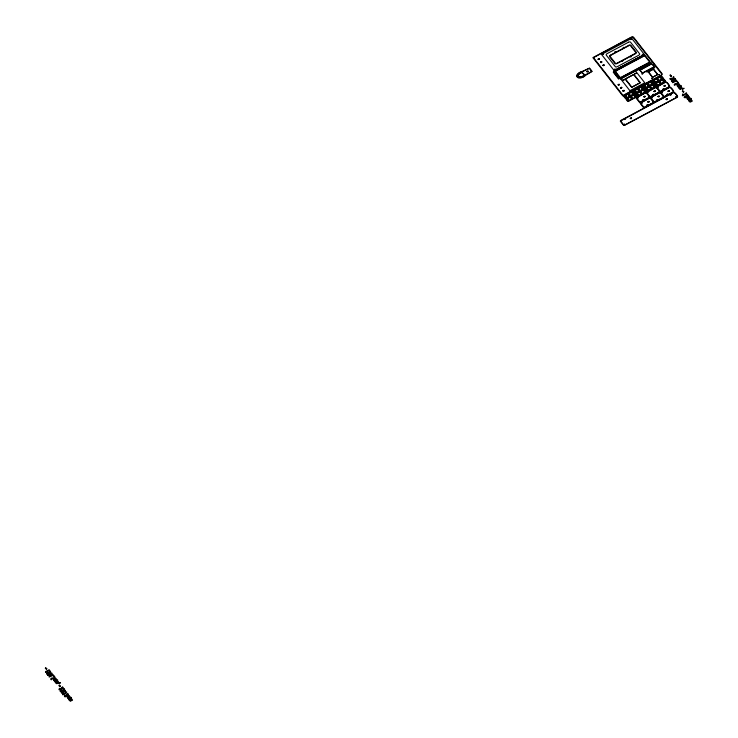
<?xml version="1.0" encoding="UTF-8"?>
<svg xmlns="http://www.w3.org/2000/svg" width="738" height="738" viewBox="0 0 738 738"><rect width="100%" height="100%" fill="white"/><g stroke="black" fill="none" stroke-linecap="round" stroke-linejoin="round"><path stroke-width="1.11" d="M585.741 74.603L585.142 75.405A4.751 2.657 -23.4 0 1 580.981 77.619L578.85 77.647A4.751 2.657 -23.4 0 1 577.171 75.507L578.085 73.92A4.751 2.657 -23.4 0 1 582.245 71.697L589.339 68.376L591.728 71.438L585.714 74.639M614.117 70.544L644.32 54.446M620.695 78.957L650.898 62.85L650.473 62.315L620.28 78.422L629.892 90.719L644.763 82.794L635.556 71.032M680.888 85.968L677.613 86.789L677.069 85.239C674.91 84.529 682.798 82.352 677.641 85.728C681.866 83.542 678.508 85.423 678.25 86.586C682.604 83.32 681.312 87.887 679.532 88.145C683.748 85.959 680.399 87.84 680.132 89.003C682.751 86.844 683.508 88.542 680.15 89.326L678.868 88.385L678.96 87.656C677.124 87.674 680.777 86.687 680.814 86.014M690.786 98.634L688.203 99.63L686.93 98.698L687.013 97.96C684.827 97.416 692.816 94.971 687.595 98.449C691.81 96.263 688.453 98.145 688.194 99.307C692.53 96.051 691.238 100.617 689.486 100.866C693.702 98.68 690.344 100.562 690.085 101.724C692.705 99.575 693.462 101.263 690.095 102.047L688.812 101.115L688.905 100.377C687.096 100.423 690.74 99.409 690.833 98.689M70.968 697.788C70.986 698.425 67.287 699.523 69.123 699.43L69.031 700.159L70.313 701.1C73.671 700.316 72.914 698.618 70.294 700.777C70.562 699.615 73.911 697.733 69.695 699.919C71.448 699.661 72.748 695.104 68.413 698.36C68.671 697.198 72.029 695.316 67.804 697.502C72.951 694.024 65.018 696.46 67.232 697.013L67.776 698.563L71.051 697.742M652.457 81.466L652.327 81.355A1.199 0.673 -23.4 0 0 651.276 81.374L643.324 85.608A1.199 0.673 -23.4 0 0 642.881 86.392L644.283 88.191A1.199 0.673 -23.4 0 0 645.335 88.173L653.287 83.938A1.199 0.673 -23.4 0 0 653.73 83.154L652.392 81.318A1.199 0.673 -23.4 0 1 652.835 80.534L660.787 76.3A1.199 0.673 -23.4 0 1 661.838 76.282L663.241 78.08A1.199 0.673 -23.4 0 1 662.798 78.865L654.846 83.108A1.199 0.673 -23.4 0 1 653.794 83.117L653.665 83.016M654.726 84.372L654.597 84.261A1.199 0.673 -23.4 0 0 653.545 84.27L645.593 88.514A1.199 0.673 -23.4 0 0 645.15 89.298L646.553 91.097A1.199 0.673 -23.4 0 0 647.604 91.078L655.556 86.844A1.199 0.673 -23.4 0 0 655.999 86.06L654.661 84.224A1.199 0.673 -23.4 0 1 655.104 83.44L663.056 79.206A1.199 0.673 -23.4 0 1 664.108 79.187L665.51 80.986A1.199 0.673 -23.4 0 1 665.067 81.77L657.115 86.005A1.199 0.673 -23.4 0 1 656.064 86.023L655.934 85.912M656.433 87.573L656.368 87.425A1.199 0.673 -23.4 0 1 656.82 86.641L665.362 82.084A1.199 0.673 -23.4 0 1 666.414 82.075L669.606 86.162A1.199 0.673 -23.4 0 1 669.163 86.946L660.621 91.503A1.199 0.673 -23.4 0 1 659.569 91.521L656.359 87.471A1.199 0.673 -23.4 0 0 655.316 87.481L646.765 92.038A1.199 0.673 -23.4 0 0 646.322 92.822L646.387 92.96M660.464 92.785L660.399 92.647A1.199 0.673 -23.4 0 1 660.842 91.863L669.394 87.305A1.199 0.673 -23.4 0 1 670.445 87.287L673.637 91.374A1.199 0.673 -23.4 0 1 673.194 92.158L664.643 96.715A1.199 0.673 -23.4 0 1 663.591 96.733L660.39 92.684A1.199 0.673 -23.4 0 0 659.338 92.693L650.796 97.25A1.199 0.673 -23.4 0 0 650.344 98.034L653.481 102.139A1.199 0.673 -23.4 0 1 653.038 102.923L644.486 107.48A1.199 0.673 -23.4 0 1 643.435 107.49L640.243 103.403A1.199 0.673 -23.4 0 1 640.685 102.619L649.237 98.062A1.199 0.673 -23.4 0 1 650.289 98.043L650.418 98.154M642.946 86.53L642.816 86.429A1.199 0.673 -23.4 0 0 641.765 86.438L633.813 90.682A1.199 0.673 -23.4 0 0 633.361 91.466L634.772 93.265A1.199 0.673 -23.4 0 0 635.824 93.246L643.776 89.012A1.199 0.673 -23.4 0 0 644.219 88.228L644.154 88.08M645.215 89.436L645.086 89.335A1.199 0.673 -23.4 0 0 644.034 89.344L636.082 93.588A1.199 0.673 -23.4 0 0 635.639 94.372L637.042 96.161A1.199 0.673 -23.4 0 0 638.093 96.152L646.045 91.909A1.199 0.673 -23.4 0 0 646.488 91.125L646.423 90.986M653.416 102.019L653.545 102.13A1.199 0.673 -23.4 0 0 654.597 102.112L663.139 97.554A1.199 0.673 -23.4 0 0 663.591 96.77L663.527 96.632M633.435 91.604L633.305 91.503A1.199 0.673 -23.4 0 0 632.254 91.512L624.302 95.755A1.199 0.673 -23.4 0 0 623.85 96.54L625.261 98.329A1.199 0.673 -23.4 0 0 626.304 98.32L634.256 94.077A1.199 0.673 -23.4 0 0 634.708 93.292L634.643 93.154M635.704 94.51L635.575 94.399A1.199 0.673 -23.4 0 0 634.523 94.418L626.571 98.652A1.199 0.673 -23.4 0 0 626.119 99.445L627.531 101.235A1.199 0.673 -23.4 0 0 628.582 101.226L636.534 96.982A1.199 0.673 -23.4 0 0 636.977 96.198L636.912 96.06M674.403 92.425L677.604 96.512A1.199 0.673 -23.4 0 1 677.152 97.296L624.616 125.303A1.199 0.673 -23.4 0 1 623.564 125.322L620.363 121.235A1.199 0.673 -23.4 0 1 620.815 120.451L673.351 92.434A1.199 0.673 -23.4 0 1 674.403 92.425M659.495 91.42L659.56 91.558A1.199 0.673 -23.4 0 1 659.117 92.342L650.565 96.899A1.199 0.673 -23.4 0 1 649.514 96.909L646.257 92.831A1.199 0.673 -23.4 0 0 645.206 92.85L636.663 97.407A1.199 0.673 -23.4 0 0 636.211 98.191L639.412 102.278A1.199 0.673 -23.4 0 0 640.455 102.259L649.006 97.702A1.199 0.673 -23.4 0 0 649.458 96.918L649.385 96.779M624.265 119.528L625.058 119.307L624.265 119.528M53.505 676.22L54.178 676.036L53.505 676.22M67.103 693.6L67.767 693.416L67.103 693.6M676.94 81.826L677.604 81.641L676.94 81.826M686.884 94.547L687.548 94.363L686.884 94.547M654.08 67.49L654.874 67.269L654.108 67.416M602.845 65.368C604.487 66.835 604.69 63.191 602.845 65.368M603.167 65.304L604.108 65.045L603.195 65.221M602.715 54.492L603.509 54.271L602.715 54.492M614.634 52.232L615.427 52.011L614.634 52.232M641.995 73.929L642.798 73.708L641.995 73.929M646.765 71.817L647.558 71.604L646.765 71.817M651.783 78.237L652.577 78.025L651.783 78.237M670.27 78.708L670.63 79.289L671.857 78.062L673.305 78.191L673.859 77.305L673.176 76.909L673.905 76.964L673.176 78.588L670.519 79.667L669.956 78.92L670.556 78.348L670.27 78.708M642.826 99.907L643.628 99.695L642.863 99.842M646.857 105.128L647.65 104.907L646.857 105.128M652.936 94.547L653.73 94.326L652.936 94.547M656.968 99.759L657.761 99.547L656.968 99.759M662.992 89.15L663.785 88.938L662.992 89.15M667.014 94.363L667.807 94.15L667.014 94.363M670.307 94.99L671.1 94.768L670.307 94.99M634.781 73.699L636.11 73.348L634.781 73.699M635.095 73.643L635.796 73.459L635.095 73.643M642.337 54.538L643.13 54.326L642.337 54.538M630.261 118.458C631.839 119.962 632.152 116.3 630.261 118.458M630.584 118.403L631.525 118.154L630.584 118.403M643.813 96.752C645.399 98.246 645.713 94.584 643.813 96.752M644.136 96.687L645.086 96.447L644.136 96.687M647.844 101.964C649.431 103.468 649.735 99.796 647.844 101.964M648.167 101.909L649.108 101.659L648.167 101.909M653.923 91.383C655.51 92.887 655.814 89.224 653.923 91.383M654.246 91.328L655.187 91.078L654.246 91.328M657.955 96.595C659.532 98.099 659.846 94.436 657.955 96.595M658.278 96.54L659.219 96.3L658.278 96.54M663.979 85.986C665.556 87.49 665.87 83.828 663.979 85.986M664.292 85.931L665.242 85.682L664.292 85.931M668.001 91.208C669.587 92.702 669.901 89.04 668.001 91.208M668.324 91.143L669.274 90.903L668.36 91.06M586.756 71.632C588.361 73.163 588.684 69.427 586.756 71.632M587.07 71.577L588.048 71.318L587.07 71.577M673.001 79.593L673.766 80.147L675.242 78.957L673.001 79.593M46.789 668.683C45.664 670.648 47.001 668.563 45.322 668.397L45.461 667.899C46.559 666.765 45.064 668.785 46.789 668.683M60.378 686.063C59.252 688.028 60.599 685.943 58.911 685.777L59.049 685.288C60.147 684.144 58.653 686.165 60.378 686.063M671.432 75.839C670.307 77.804 671.645 75.728 669.966 75.562L670.104 75.064C671.202 73.92 669.707 75.949 671.432 75.839M683.812 91.669C682.761 93.698 683.978 91.503 682.346 91.392L682.484 90.894C683.572 89.75 682.087 91.78 683.812 91.669M59.335 688.812L59.76 689.476L60.525 689.237L62.518 686.829L63.459 688.037L62.767 688.646L62.296 687.382L61.282 688.978L59.593 689.892L58.948 689.643L59.732 688.406L59.335 688.812M622.89 80.036L624.228 79.695L622.89 80.036M623.213 79.981L623.905 79.796L623.213 79.981M653.379 68.283L654.172 68.081L653.416 68.21M598.075 59.224C599.57 60.774 600.022 57.084 598.075 59.224M598.389 59.178L599.33 58.948L598.389 59.178M675.408 78.846L674.504 80.239L673.453 80.562L672.752 79.787L671.663 81.65L671.617 80.47L673.074 79.086L675.408 78.846M618.084 84.815C619.569 86.374 620.049 82.674 618.084 84.815M618.398 84.759L619.339 84.538L618.398 84.759M620.474 87.868C621.95 89.436 622.448 85.728 620.474 87.868M620.787 87.822L621.728 87.601L620.787 87.822M625.114 79.031L631.627 87.361L640.344 82.721L633.905 74.409L625.132 78.966M625.427 78.975L631.82 87.149L640.021 82.776L633.674 74.612L625.427 78.975M620.686 120.977L623.73 125.045L624.569 125.119L676.783 97.296C678.646 96.226 674.855 91.844 673.204 92.711L620.713 120.912M624.173 96.281L626.156 98.163L634.385 93.412L632.411 91.669L624.173 96.281M626.442 99.187L628.425 101.069L636.663 96.318L634.68 94.575L626.47 99.123M633.684 91.217L635.667 93.099L643.905 88.348L641.922 86.595L633.684 91.217M635.953 94.113L637.936 95.995L646.174 91.244L644.191 89.501L635.981 94.049M636.534 97.933L640.003 102.158L648.637 97.711C650.446 96.715 646.783 92.213 645.049 93.126L636.553 97.868M640.566 103.154L644.025 107.37L652.669 102.923C654.468 101.936 650.824 97.425 649.08 98.338L640.566 103.154M643.195 86.143L645.178 88.025L653.416 83.274L651.433 81.521L643.195 86.143M645.473 89.049L647.447 90.931L655.685 86.18L653.702 84.427L645.492 88.975M648.176 71.881L652.475 77.389L657.816 74.538L653.508 69.04L648.185 71.826M648.49 71.826L652.641 77.158L657.484 74.63L653.342 69.261L648.499 71.789M646.636 92.573L650.104 96.789L658.748 92.342C660.593 91.281 656.857 86.872 655.159 87.757L646.636 92.573M650.667 97.785L654.136 102.01L662.779 97.554C664.624 96.493 660.888 92.093 659.191 92.97L650.667 97.785M652.715 81.069L654.689 82.951L662.927 78.2L660.944 76.448L652.715 81.069M654.984 83.975L656.958 85.857L665.196 81.106L663.213 79.353L655.003 83.901M656.691 87.176L660.159 91.392L668.794 86.946C670.648 85.885 666.894 81.484 665.215 82.361L656.691 87.176M660.722 92.388L664.191 96.613L672.825 92.167C674.67 91.097 670.925 86.697 669.237 87.582L660.741 92.324M637.235 98.117L638.019 97.933L637.235 98.117M641.267 103.329L642.051 103.145L641.267 103.329M647.337 92.748L648.13 92.564L647.374 92.674M651.368 97.969L652.161 97.785L651.368 97.969M657.392 87.352L658.185 87.176L657.392 87.352M661.423 92.573L662.207 92.388L661.423 92.573M675.916 96.752L676.709 96.567L675.916 96.752M630.658 39.575L631.442 39.391L630.695 39.501M50.433 671.663L49.741 672.65L47.702 672.447L46.485 673.573C46.632 675.03 48.145 674.098 46.983 673.342L49.049 673.259L50.544 672.198C51.18 670.667 48.625 671.303 50.433 671.663M54.686 677.097L53.985 678.084L51.918 677.908L50.737 679.006C50.885 680.464 52.398 679.532 51.226 678.775L53.302 678.692L54.796 677.632C55.433 676.1 52.878 676.737 54.686 677.097M64.022 689.052L63.33 690.039L61.263 689.855L60.082 690.962C60.23 692.419 61.734 691.478 60.571 690.722L62.638 690.639L64.141 689.578C64.769 688.047 62.213 688.692 64.022 689.052M65.239 690.602L64.547 691.589L62.509 691.377L61.291 692.512C61.466 693.932 62.905 693.083 61.789 692.281L63.855 692.189L65.35 691.137C65.986 689.606 63.431 690.242 65.239 690.602M678.111 82.711L677.419 83.698L675.381 83.486L674.172 84.621C674.347 86.042 675.777 85.193 674.661 84.39L676.728 84.298L678.231 83.246C678.859 81.715 676.303 82.352 678.111 82.711M45.618 671.562L45.516 672.429L49.806 670.574L49.132 669.717L45.618 671.562M49.261 676.22L49.16 677.087L53.45 675.233L52.776 674.375L49.261 676.22M672.687 81.835L672.586 82.702L676.875 80.839L676.211 79.99L672.687 81.835M622.863 90.903C624.247 92.527 624.911 88.8 622.863 90.903M623.186 90.866L624.127 90.663L623.186 90.866M639.745 70.276L642.429 73.228L653.434 67.426C655.113 66.512 652.318 63.228 650.842 64.114L639.763 70.211M640.058 70.221L642.466 73.016L653.296 67.278C654.578 66.531 652.088 63.689 650.944 64.271L640.067 70.184M658.407 74.676L659.2 74.529L658.407 74.676M630.437 56.761L631.221 56.623L630.437 56.761M614.413 69.39L615.188 69.197L614.413 69.39M638.831 69.806L639.606 69.676L638.877 69.732M623.942 124.427L624.717 124.242L623.942 124.427M64.723 695.657L64.427 696.626L65.562 696.792L68.034 695.556L68.533 694.421L67.619 694.209L64.723 695.657M684.513 96.604L684.209 97.573L685.344 97.739L687.816 96.503L688.314 95.368L687.401 95.156L684.513 96.604M49.741 674.541L49.086 675.482L47.822 675.408L48.284 674.311L49.714 674.098L50.498 673.102L51.946 673.185L51.411 674.329L49.741 674.541M621.82 61.346L622.595 61.171L621.82 61.346M628.527 94.953C629.569 96.733 630.796 92.951 628.527 94.953M628.831 94.934L629.754 94.815L628.831 94.934M630.796 97.859C631.839 99.639 633.066 95.848 630.796 97.859M631.101 97.84L632.023 97.711L631.165 97.757M638.038 89.879C639.08 91.669 640.307 87.877 638.038 89.879M638.342 89.87L639.265 89.741L638.407 89.778M640.316 92.785C641.359 94.575 642.577 90.783 640.316 92.785M640.612 92.767L641.543 92.647L640.612 92.767M647.558 84.805C648.591 86.595 649.818 82.804 647.558 84.805M647.853 84.796L648.785 84.667L647.853 84.796M649.827 87.711C650.87 89.501 652.097 85.709 649.827 87.711M650.132 87.702L651.054 87.573L650.132 87.702M657.069 79.741C658.111 81.521 659.338 77.73 657.069 79.741M657.374 79.722L658.296 79.593L657.429 79.639M659.338 82.638C660.381 84.427 661.608 80.636 659.338 82.638M659.643 82.628L660.565 82.499L659.643 82.628M623.269 47.573L624.044 47.407L623.269 47.573M600.501 62.195C601.516 63.985 602.78 60.193 600.501 62.195M600.797 62.177L601.719 61.983L600.797 62.177M650.916 63.348L651.691 63.247L650.962 63.274M53.634 679.624L53.551 680.362L54.824 681.303C61.688 678.314 52.878 682.53 55.525 682.041L55.433 682.779L56.715 683.72C60.082 682.927 59.326 681.239 56.706 683.388C56.964 682.235 60.322 680.353 56.106 682.539C57.785 682.336 59.243 677.659 54.815 680.98C55.073 679.818 58.431 677.936 54.215 680.122C59.381 676.635 51.457 679.08 53.634 679.624M666.082 99.279C667.051 101.097 668.388 97.296 666.082 99.279M666.377 99.27L667.3 99.077L666.377 99.27M577.19 74.722L576.848 75.571A5.092 2.851 -23.4 0 0 578.647 77.868L580.935 77.831A5.092 2.851 -23.4 0 0 585.4 75.46L592.144 71.429L589.514 68.062L582.291 71.485A5.092 2.851 -23.4 0 0 577.826 73.865L577.19 74.722M60.488 682.678L59.095 683.563L60.488 682.678M683.923 88.292L682.521 89.178L683.923 88.292M68.376 694.523L66.835 695.897L64.575 696.534L66.236 695.076L68.376 694.523M688.167 95.479L686.617 96.853L684.366 97.481L686.017 96.032L688.167 95.479M49.547 674.514L47.952 675.27L49.547 674.514M50.166 673.702L49.898 674.117L50.811 674.181L51.789 673.296L50.166 673.702M63.108 693.139L63.431 694.44C72.389 686.829 60.018 699.144 63.108 693.139M682.899 94.095L683.222 95.386C692.179 87.776 679.799 100.1 682.899 94.095M584.312 74.935L584.127 75.193A3.386 1.891 -23.4 0 1 578.647 76.235A3.386 1.891 -23.4 0 1 582.061 72.555L584.312 74.935M584.671 74.852L584.376 75.239A3.727 2.085 -23.4 0 1 578.352 76.401A3.727 2.085 -23.4 0 1 582.107 72.333L584.671 74.852M610.686 55.35L610.547 55.433A1.153 0.646 -23.4 0 0 610.022 56.346L615.51 63.357A1.153 0.646 -23.4 0 0 616.728 63.348L635.298 53.44A1.153 0.646 -23.4 0 0 635.824 52.527L630.335 45.516A1.153 0.646 -23.4 0 0 629.117 45.535L610.686 55.35M616.396 70.737L616.248 70.82A1.19 0.664 -23.4 0 0 615.713 71.761L620.012 77.25A1.19 0.664 -23.4 0 0 621.267 77.232L648.767 62.573A1.19 0.664 -23.4 0 0 649.302 61.632L645.003 56.143A1.19 0.664 -23.4 0 0 643.748 56.162L616.396 70.737M661.119 75.47L622.798 95.912L592.872 57.638L631.202 37.214A2.205 1.236 -23.4 0 1 633.536 37.177L662.115 73.726A2.205 1.236 -23.4 0 1 661.119 75.47M631.128 37.564L593.49 57.629L623.066 95.451L660.695 75.387A1.697 0.95 -23.4 0 0 661.58 73.828L633.213 37.537A1.697 0.95 -23.4 0 0 631.128 37.564M631.728 38.33L601.525 54.437L614.542 71.079L644.744 54.981L631.728 38.33M628.462 42.241L607.18 53.588A1.697 0.95 -23.4 0 0 606.285 55.138L615.298 66.669A1.697 0.95 -23.4 0 0 617.383 66.641L638.665 55.295A1.697 0.95 -23.4 0 0 639.56 53.736L630.547 42.214A1.697 0.95 -23.4 0 0 628.462 42.241M628.794 45.35L610.483 55.119A1.697 0.95 -23.4 0 0 609.588 56.669L614.966 63.551A1.697 0.95 -23.4 0 0 617.051 63.523L635.363 53.763A1.697 0.95 -23.4 0 0 636.257 52.204L630.879 45.322A1.697 0.95 -23.4 0 0 628.794 45.35M644.145 54.76L614.542 70.544L644.145 54.76M614.274 71.549L613.232 72.103L618.61 78.984L619.652 78.422L614.274 71.549M643.435 56.005L616.202 70.516A1.697 0.95 -23.4 0 0 615.317 72.075L619.496 77.425A1.697 0.95 -23.4 0 0 621.58 77.398L648.813 62.878A1.697 0.95 -23.4 0 0 649.698 61.319L645.519 55.968A1.697 0.95 -23.4 0 0 643.435 56.005M614.099 71.863L613.647 72.093L618.785 78.671L619.237 78.431L614.099 71.863M650.298 62.629L620.695 78.412L650.298 62.629M625.713 95.737L624.671 96.291L625.861 97.822L626.903 97.268L625.713 95.737M632.697 92.01L631.654 92.564L632.853 94.095L633.887 93.541L632.697 92.01M635.224 90.663L634.182 91.217L635.381 92.748L636.414 92.195L635.224 90.663M642.208 86.936L641.165 87.499L642.364 89.021L643.407 88.468L642.208 86.936M644.735 85.59L643.693 86.152L644.892 87.674L645.925 87.121L644.735 85.59M651.719 81.872L650.676 82.425L651.875 83.957L652.918 83.394L651.719 81.872M654.246 80.525L653.204 81.079L654.403 82.61L655.445 82.047L654.246 80.525M661.23 76.798L660.196 77.352L661.386 78.883L662.429 78.329L661.23 76.798M625.529 96.051L625.086 96.281L626.488 97.268L625.529 96.051M632.521 92.324L632.069 92.564L633.472 93.551L632.521 92.324M635.049 90.977L634.597 91.217L635.999 92.195L635.049 90.977M642.032 87.25L641.58 87.49L642.982 88.477L642.032 87.25M644.56 85.903L644.108 86.143L645.51 87.13L644.56 85.903M651.543 82.176L651.1 82.416L652.503 83.403L651.543 82.176M654.071 80.829L653.619 81.069L655.021 82.056L654.071 80.829M661.054 77.112L660.611 77.352L662.014 78.329L661.054 77.112M627.983 98.643L626.94 99.196L628.139 100.728L629.173 100.165L627.983 98.643M634.966 94.916L633.924 95.47L635.123 97.001L636.165 96.447L634.966 94.916M637.494 93.569L636.451 94.123L637.65 95.654L638.693 95.101L637.494 93.569M644.477 89.842L643.435 90.396L644.634 91.927L645.676 91.374L644.477 89.842M647.005 88.495L645.962 89.049L647.161 90.58L648.204 90.027L647.005 88.495M653.988 84.778L652.955 85.331L654.145 86.853L655.187 86.3L653.988 84.778M656.516 83.431L655.473 83.984L656.672 85.507L657.715 84.953L656.516 83.431M663.499 79.704L662.466 80.257L663.656 81.789L664.698 81.235L663.499 79.704M627.807 98.947L627.355 99.187L628.758 100.174L627.807 98.947M634.791 95.23L634.339 95.47L635.741 96.447L634.791 95.23M637.318 93.883L636.866 94.123L638.269 95.101L637.318 93.883M644.302 90.156L643.859 90.396L645.261 91.383L644.302 90.156M646.829 88.809L646.377 89.049L647.779 90.036L646.829 88.809M653.813 85.082L653.37 85.322L654.772 86.309L653.813 85.082M656.34 83.735L655.898 83.975L657.3 84.962L656.34 83.735M663.324 80.018L662.881 80.248L664.283 81.235L663.324 80.018"/></g></svg>
